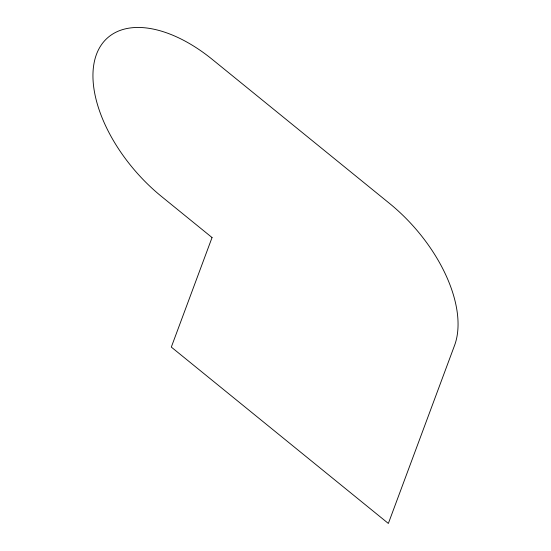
<?xml version="1.0" encoding="UTF-8"?>
<svg xmlns="http://www.w3.org/2000/svg" width="551" height="551" viewBox="0 0 551 551"><rect width="100%" height="100%" fill="white"/><g stroke="black" fill="none" stroke-linecap="round" stroke-linejoin="round"><path stroke-width="0.83" d="M212.052 237.543L171.313 347.096L388.359 523.45L454.561 345.429A120.001 67.194 48.7 0 0 389.591 203.484L212.335 59.453A120.001 67.194 48.7 0 0 96.439 54.439A120.001 67.194 48.7 0 0 161.409 196.39L212.052 237.543"/></g></svg>
